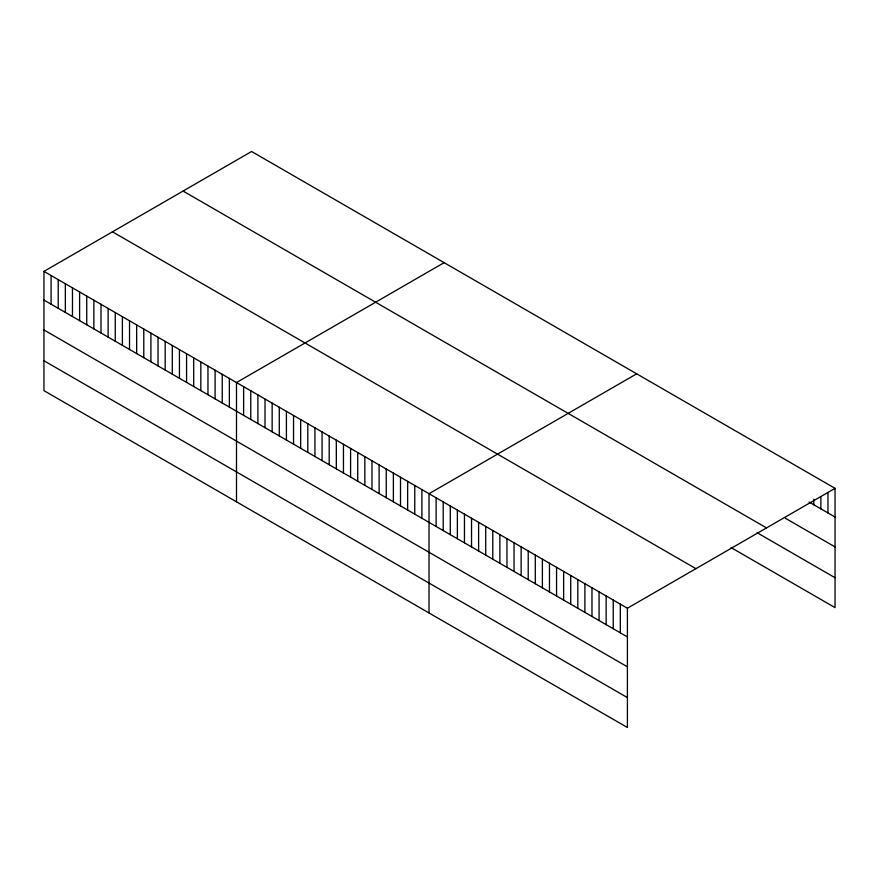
<?xml version="1.0" encoding="UTF-8"?>
<svg xmlns="http://www.w3.org/2000/svg" width="879" height="879" viewBox="0 0 879 879"><rect width="100%" height="100%" fill="white"/><g stroke="black" fill="none" stroke-linecap="round" stroke-linejoin="round"><path stroke-width="1.32" d="M43.95 271.38L627.408 608.235L627.408 727.504L43.95 390.65L43.95 271.38L251.592 151.496L835.05 488.35L835.05 607.62L731.141 547.628M444.137 262.656L236.495 382.541L236.495 501.81M636.671 373.817L429.029 493.701L429.029 612.971M627.408 608.235L835.05 488.35M809.076 502.03L835.05 517.028M785.452 518.291L835.05 546.925M183.074 191.062L766.532 527.916M757.116 532.729L835.05 577.723M112.468 231.814L695.926 568.669M43.95 300.058L627.408 636.912M43.95 329.955L627.408 666.809M43.95 360.753L627.408 697.607M827.963 492.449L827.963 512.94M820.876 496.558L820.876 508.842M813.8 499.294L813.8 504.755M620.321 604.137L620.321 632.825M613.234 600.049L613.234 628.727M606.147 595.962L606.147 624.639M599.071 591.875L599.071 620.552M591.985 587.776L591.985 616.454M584.898 583.689L584.898 612.366M577.811 579.602L577.811 608.279M570.724 575.514L570.724 604.192M563.637 571.416L563.637 600.093M556.561 567.329L556.561 596.006M549.474 563.241L549.474 591.919M542.387 559.143L542.387 587.82M535.3 555.056L535.3 583.733M528.213 550.968L528.213 579.646M521.137 546.881L521.137 575.558M514.05 542.782L514.05 571.46M506.963 538.695L506.963 567.373M499.876 534.608L499.876 563.285M492.789 530.52L492.789 559.198M485.713 526.422L485.713 555.099M478.626 522.335L478.626 551.012M471.54 518.247L471.54 546.925M464.453 514.149L464.453 542.826M457.366 510.062L457.366 538.739M450.29 505.974L450.29 534.652M443.203 501.887L443.203 530.564M436.116 497.789L436.116 526.466M421.898 489.581L421.898 518.258M414.767 485.472L414.767 514.149M407.636 481.351L407.636 510.029M400.505 477.231L400.505 505.908M393.374 473.122L393.374 501.799M386.244 469.001L386.244 497.679M379.113 464.881L379.113 493.558M371.982 460.761L371.982 489.438M364.851 456.651L364.851 485.329M357.72 452.531L357.72 481.209M350.589 448.411L350.589 477.088M343.458 444.302L343.458 472.979M336.327 440.181L336.327 468.859M329.196 436.061L329.196 464.738M322.066 431.941L322.066 460.618M314.935 427.831L314.935 456.509M307.804 423.711L307.804 452.388M300.673 419.591L300.673 448.268M293.542 415.481L293.542 444.159M286.411 411.361L286.411 440.038M279.28 407.241L279.28 435.918M272.149 403.12L272.149 431.798M265.018 399.011L265.018 427.688M257.888 394.891L257.888 423.568M250.757 390.77L250.757 419.448M243.626 386.661L243.626 415.338M229.364 378.42L229.364 407.098M222.233 374.3L222.233 402.989M215.102 370.191L215.102 398.868M207.96 366.071L207.96 394.748M200.83 361.95L200.83 390.628M193.699 357.841L193.699 386.518M186.568 353.721L186.568 382.398M179.437 349.6L179.437 378.278M172.306 345.491L172.306 374.168M165.175 341.371L165.175 370.048M158.044 337.25L158.044 365.928M150.913 333.13L150.913 361.807M143.782 329.021L143.782 357.698M136.652 324.9L136.652 353.578M129.521 320.78L129.521 349.457M122.39 316.671L122.39 345.348M115.259 312.55L115.259 341.228M108.128 308.43L108.128 337.107M100.997 304.31L100.997 332.987M93.866 300.2L93.866 328.878M86.735 296.08L86.735 324.758M79.604 291.96L79.604 320.637M72.474 287.851L72.474 316.528M65.343 283.73L65.343 312.408M58.212 279.61L58.212 308.287M51.081 275.49L51.081 304.178"/></g></svg>
